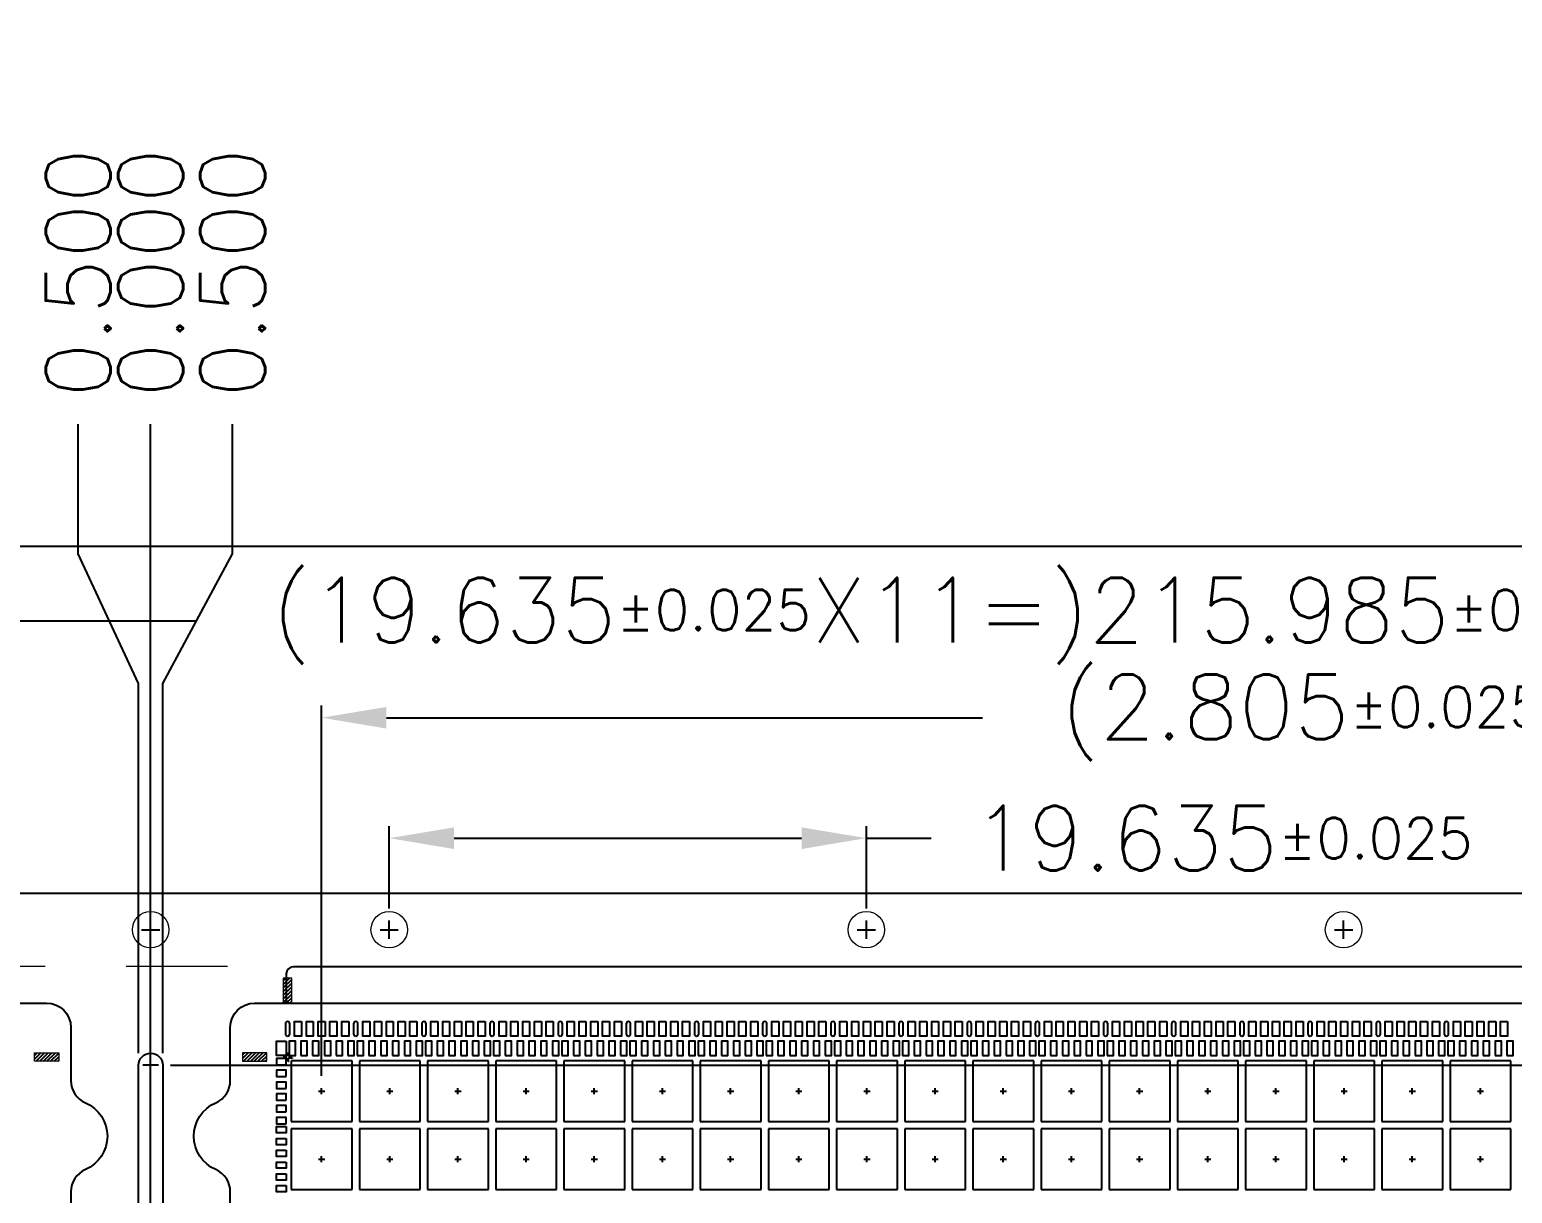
# Model space of a CAD drawing. Header units: millimetres. Extents: x 391.1 to 402, y 88.4 to 94.9.
# Drawn here: x 396.213 to 398.043, y 93.469 to 94.906 of the extents above; entities that cross this region are included whole.
import ezdxf

# ---------------------------------------------------------------- set-up
doc = ezdxf.new("R2010")
doc.units = ezdxf.units.MM
doc.header["$LTSCALE"] = 0.5
doc.header["$PDMODE"] = 98
for name, pattern in [('CENTER', [50.8, 31.75, -6.35, 6.35, -6.35]), ('HIDDEN', [0.375, 0.25, -0.125]), ('PHANTOM2', [31.75, 15.875, -3.175, 3.175, -3.175, 3.175, -3.175])]:
    doc.linetypes.add(name, pattern=pattern)
for name, color, linetype in [('BTM', 7, 'HIDDEN'), ('CEN', 2, 'CENTER'), ('DIM', 3, 'Continuous'), ('MOLD', 6, 'Continuous'), ('PKG', 1, 'PHANTOM2')]:
    doc.layers.add(name, color=color, linetype=linetype)
doc.styles.add('SIMPLEX', font='simplex.shx', dxfattribs={"bigfont": 'AllInOneBig.shx'})
doc.dimstyles.new('SHEET1', dxfattribs={"dimtxt": 0.08, "dimasz": 0.08, "dimexe": 0.015, "dimexo": 0.015, "dimgap": 0.027, "dimtad": 1, "dimdec": 3, "dimlfac": 33.333333, "dimrnd": 0.0005, "dimzin": 1, "dimtxsty": 'SIMPLEX', "dimcen": 0.1905, "dimclrd": 256, "dimclre": 256, "dimclrt": 256, "dimazin": 3, "dimtp": 0.03, "dimtm": 0.05, "dimtfac": 0.8, "dimtdec": 3, "dimtmove": 0, "dimatfit": 3, "dimfxl": 0.05, "dimtzin": 4, "dimlwd": -1, "dimlwe": -1})
pattern_1 = [(45, (396.3712518, 92.6687154), (-0.002245064, 0.002245064), [])]

# ---------------------------------------------------------------- blocks, each defined once
blk = doc.blocks.new('*D106')
at = {"layer": 'Defpoints', "color": 0, "ltscale": 0.1, "transparency": 16777216}
for p in [(396.3719, 93.6269), (400.5871, 93.5063), (396.3623, 92.6694)]:
    blk.add_point(p, dxfattribs=at)
at = {"layer": 'DIM', "ltscale": 0.1, "transparency": 16777216}
for p, q in [((396.3869, 93.6269), (400.2671, 93.6269)), ((400.2671, 93.6269), (400.4271, 93.5063)), ((400.4271, 93.5063), (400.5871, 93.5063))]:
    blk.add_line(p, q, dxfattribs=at)
at = {"layer": 'DIM', "ltscale": 0.1, "transparency": 16777216, "insert": (400.7969, 93.5063), "char_height": 0.08, "attachment_point": 5, "style": 'SIMPLEX'}
blk.add_mtext('\\A1;31.918', dxfattribs=at)
blk = doc.blocks.new('*D110')
at = {"layer": 'Defpoints', "color": 0, "ltscale": 0.1, "transparency": 16777216}
for p in [(400.1213, 93.6371), (400.5871, 93.6071), (396.3623, 92.6694)]:
    blk.add_point(p, dxfattribs=at)
at = {"layer": 'DIM', "ltscale": 0.1, "transparency": 16777216}
for p, q in [((400.1363, 93.6371), (400.2813, 93.6371)), ((400.2813, 93.6371), (400.4271, 93.6071)), ((400.4271, 93.6071), (400.5871, 93.6071))]:
    blk.add_line(p, q, dxfattribs=at)
at = {"layer": 'DIM', "ltscale": 0.1, "transparency": 16777216, "insert": (400.8122, 93.6071), "char_height": 0.08, "attachment_point": 5, "style": 'SIMPLEX'}
blk.add_mtext('\\A1;32.258', dxfattribs=at)
blk = doc.blocks.new('*D116')
at = {"layer": 'Defpoints', "color": 0, "ltscale": 0.1, "transparency": 16777216}
for p in [(398.2985, 94.4184), (396.3623, 92.6694), (398.2985, 92.6789)]:
    blk.add_point(p, dxfattribs=at)
at = {"layer": 'DIM', "ltscale": 0.1, "transparency": 16777216}
blk.add_line((398.2985, 92.6939), (398.2985, 94.4184), dxfattribs=at)
at = {"layer": 'DIM', "ltscale": 0.1, "transparency": 16777216, "insert": (398.2985, 94.6435), "char_height": 0.08, "attachment_point": 5, "rotation": 90, "style": 'SIMPLEX'}
blk.add_mtext('\\A1;64.540', dxfattribs=at)
blk = doc.blocks.new('*D117')
at = {"layer": 'Defpoints', "color": 0, "ltscale": 0.1, "transparency": 16777216}
for p in [(396.4635, 94.4184), (396.3773, 93.6269), (396.3623, 92.6694)]:
    blk.add_point(p, dxfattribs=at)
at = {"layer": 'DIM', "ltscale": 0.1, "transparency": 16777216}
for p, q in [((396.4635, 94.2584), (396.4635, 94.4184)), ((396.3773, 94.0984), (396.4635, 94.2584)), ((396.3773, 93.6419), (396.3773, 94.0984))]:
    blk.add_line(p, q, dxfattribs=at)
at = {"layer": 'DIM', "ltscale": 0.1, "transparency": 16777216, "insert": (396.4635, 94.6054), "char_height": 0.08, "attachment_point": 5, "rotation": 90, "style": 'SIMPLEX'}
blk.add_mtext('\\A1;0.500', dxfattribs=at)
blk = doc.blocks.new('*D118')
at = {"layer": 'Defpoints', "color": 0, "ltscale": 0.1, "transparency": 16777216}
for p in [(396.2728, 94.4184), (396.3473, 93.6269), (396.3623, 92.6694)]:
    blk.add_point(p, dxfattribs=at)
at = {"layer": 'DIM', "ltscale": 0.1, "transparency": 16777216}
for p, q in [((396.2728, 94.2584), (396.2728, 94.4184)), ((396.3473, 94.0984), (396.2728, 94.2584)), ((396.3473, 93.6419), (396.3473, 94.0984))]:
    blk.add_line(p, q, dxfattribs=at)
at = {"layer": 'DIM', "ltscale": 0.1, "transparency": 16777216, "insert": (396.2728, 94.6054), "char_height": 0.08, "attachment_point": 5, "rotation": 90, "style": 'SIMPLEX'}
blk.add_mtext('\\A1;0.500', dxfattribs=at)
blk = doc.blocks.new('*D119')
at = {"layer": 'Defpoints', "color": 0, "ltscale": 0.1, "transparency": 16777216}
for p in [(396.3623, 94.4184), (396.3623, 92.6694), (396.3623, 92.6694)]:
    blk.add_point(p, dxfattribs=at)
at = {"layer": 'DIM', "ltscale": 0.1, "transparency": 16777216}
blk.add_line((396.3623, 92.6844), (396.3623, 94.4184), dxfattribs=at)
at = {"layer": 'DIM', "ltscale": 0.1, "transparency": 16777216, "insert": (396.3623, 94.6054), "char_height": 0.08, "attachment_point": 5, "rotation": 90, "style": 'SIMPLEX'}
blk.add_mtext('\\A1;0.000', dxfattribs=at)
blk = doc.blocks.new('*D120')
at = {"layer": 'Defpoints', "color": 0, "ltscale": 0.1, "transparency": 16777216}
for p in [(395.9015, 94.2567), (396.0677, 93.8056), (396.3623, 92.6694)]:
    blk.add_point(p, dxfattribs=at)
at = {"layer": 'DIM', "ltscale": 0.1, "transparency": 16777216}
for p, q in [((395.9015, 94.0967), (395.9015, 94.2567)), ((396.0677, 93.9656), (395.9015, 94.0967)), ((396.0677, 93.8206), (396.0677, 93.9656))]:
    blk.add_line(p, q, dxfattribs=at)
at = {"layer": 'DIM', "ltscale": 0.1, "transparency": 16777216, "insert": (395.9015, 94.5785), "char_height": 0.08, "attachment_point": 5, "rotation": 90, "style": 'SIMPLEX'}
blk.add_mtext('\\A1;9.818\\H0.05;%%P0.025', dxfattribs=at)
blk = doc.blocks.new('*D122')
at = {"layer": 'Defpoints', "color": 0, "ltscale": 0.1, "transparency": 16777216}
for p in [(394.4261, 94.4184), (394.4261, 92.6789), (396.3623, 92.6694)]:
    blk.add_point(p, dxfattribs=at)
at = {"layer": 'DIM', "ltscale": 0.1, "transparency": 16777216}
blk.add_line((394.4261, 92.6939), (394.4261, 94.4184), dxfattribs=at)
at = {"layer": 'DIM', "ltscale": 0.1, "transparency": 16777216, "insert": (394.4261, 94.6435), "char_height": 0.08, "attachment_point": 5, "rotation": 90, "style": 'SIMPLEX'}
blk.add_mtext('\\A1;64.540', dxfattribs=at)
blk = doc.blocks.new('*D141')
at = {"layer": 'Defpoints', "color": 0, "ltscale": 0.1, "transparency": 16777216}
for p in [(397.2458, 93.9074), (396.6568, 93.8056), (397.2458, 93.8056)]:
    blk.add_point(p, dxfattribs=at)
at = {"layer": 'DIM', "ltscale": 0.1, "transparency": 16777216}
for p, q in [((396.6568, 93.8206), (396.6568, 93.9224)), ((397.2458, 93.8206), (397.2458, 93.9224)), ((396.7368, 93.9074), (397.1658, 93.9074)), ((397.2458, 93.9074), (397.3258, 93.9074))]:
    blk.add_line(p, q, dxfattribs=at)
for points in [[(396.7368, 93.9207), (396.7368, 93.894), (396.6568, 93.9074)], [(397.1658, 93.9207), (397.1658, 93.894), (397.2458, 93.9074)]]:
    blk.add_solid(points, dxfattribs=at)
at = {"layer": 'DIM', "ltscale": 0.1, "transparency": 16777216, "insert": (397.6857, 93.9074), "char_height": 0.08, "attachment_point": 5, "style": 'SIMPLEX'}
blk.add_mtext('\\A1;19.635\\H0.05;%%p0.025', dxfattribs=at)
blk = doc.blocks.new('*D142')
at = {"layer": 'Defpoints', "color": 0, "ltscale": 0.1, "transparency": 16777216}
for p in [(400.2323, 94.2676), (392.4923, 93.8094), (400.2323, 93.8094)]:
    blk.add_point(p, dxfattribs=at)
at = {"layer": 'DIM', "ltscale": 0.1, "transparency": 16777216}
for p, q in [((392.4923, 93.8244), (392.4923, 94.2826)), ((400.2323, 93.8244), (400.2323, 94.2826)), ((392.5723, 94.2676), (395.0168, 94.2676)), ((400.1523, 94.2676), (395.8184, 94.2676))]:
    blk.add_line(p, q, dxfattribs=at)
for points in [[(392.5723, 94.2809), (392.5723, 94.2543), (392.4923, 94.2676)], [(400.1523, 94.2809), (400.1523, 94.2543), (400.2323, 94.2676)]]:
    blk.add_solid(points, dxfattribs=at)
at = {"layer": 'DIM', "ltscale": 0.1, "transparency": 16777216, "insert": (395.4176, 94.2676), "char_height": 0.08, "attachment_point": 5, "style": 'SIMPLEX'}
blk.add_mtext('\\A1;258.000\\H0.05;%%p0.100', dxfattribs=at)
blk = doc.blocks.new('*D155')
at = {"layer": 'Defpoints', "color": 0, "ltscale": 0.1, "transparency": 16777216}
for p in [(399.602, 94.1757), (393.1225, 93.8056), (399.602, 93.8056)]:
    blk.add_point(p, dxfattribs=at)
at = {"layer": 'DIM', "ltscale": 0.1, "transparency": 16777216}
for p, q in [((393.1225, 93.8206), (393.1225, 94.1907)), ((399.602, 93.8206), (399.602, 94.1907)), ((393.2025, 94.1757), (396.4193, 94.1757)), ((399.522, 94.1757), (398.2991, 94.1757))]:
    blk.add_line(p, q, dxfattribs=at)
for points in [[(393.2025, 94.189), (393.2025, 94.1624), (393.1225, 94.1757)], [(399.522, 94.189), (399.522, 94.1624), (399.602, 94.1757)]]:
    blk.add_solid(points, dxfattribs=at)
at = {"layer": 'DIM', "ltscale": 0.1, "transparency": 16777216, "insert": (397.3592, 94.1757), "char_height": 0.08, "attachment_point": 5, "style": 'SIMPLEX'}
blk.add_mtext('\\A1;(19.635{\\H0.05;%%P0.025}X11=)215.985{\\H0.05;%%P0.050}', dxfattribs=at)
blk = doc.blocks.new('*D156')
at = {"layer": 'Defpoints', "color": 0, "ltscale": 0.1, "transparency": 16777216}
for p in [(400.0235, 94.0561), (396.5734, 93.5988), (400.0235, 93.5988)]:
    blk.add_point(p, dxfattribs=at)
at = {"layer": 'DIM', "ltscale": 0.1, "transparency": 16777216}
for p, q in [((396.5734, 93.6138), (396.5734, 94.0711)), ((400.0235, 93.6138), (400.0235, 94.0711)), ((396.6534, 94.0561), (397.3891, 94.0561)), ((399.9435, 94.0561), (399.2078, 94.0561))]:
    blk.add_line(p, q, dxfattribs=at)
for points in [[(396.6534, 94.0694), (396.6534, 94.0428), (396.5734, 94.0561)], [(399.9435, 94.0694), (399.9435, 94.0428), (400.0235, 94.0561)]]:
    blk.add_solid(points, dxfattribs=at)
at = {"layer": 'DIM', "ltscale": 0.1, "transparency": 16777216, "insert": (398.2985, 94.0561), "char_height": 0.08, "attachment_point": 5, "style": 'SIMPLEX'}
blk.add_mtext('\\A1;(2.805{\\H0.05;%%P0.025}X41=)115.005{\\H0.05;%%P0.050}', dxfattribs=at)
blk = doc.blocks.new('*U103')
at = {"layer": 'CEN', "ltscale": 0.005}
for p, q in [((-0.00375, 0), (0.00375, 0)), ((0, -0.00375), (0, 0.00375))]:
    blk.add_line(p, q, dxfattribs=at)
at = {"layer": 'PKG', "ltscale": 0.05}
blk.add_lwpolyline([(-0.0375, -0.0375), (0.0375, -0.0375), (0.0375, 0.0375), (-0.0375, 0.0375)], close=True, dxfattribs=at)
blk = doc.blocks.new('*U104')
at = {"color": 0, "linetype": 'ByBlock', "lineweight": -2, "transparency": 16777216}
for p in [(0, 1.8513), (0.08415, 1.8513), (0.1683, 1.8513), (0.25245, 1.8513), (0.3366, 1.8513), (0.42075, 1.8513), (0.5049, 1.8513), (0.58905, 1.8513), (0.6732, 1.8513), (0.75735, 1.8513), (0.8415, 1.8513), (0.92565, 1.8513), (1.0098, 1.8513), (1.09395, 1.8513), (1.1781, 1.8513), (1.26225, 1.8513), (1.3464, 1.8513), (1.43055, 1.8513), (0, 1.76715), (0.08415, 1.76715), (0.1683, 1.76715), (0.25245, 1.76715), (0.3366, 1.76715), (0.42075, 1.76715), (0.5049, 1.76715), (0.58905, 1.76715), (0.6732, 1.76715), (0.75735, 1.76715), (0.8415, 1.76715), (0.92565, 1.76715), (1.0098, 1.76715), (1.09395, 1.76715), (1.1781, 1.76715), (1.26225, 1.76715), (1.3464, 1.76715), (1.43055, 1.76715)]:
    blk.add_blockref('*U103', p, dxfattribs=at)

msp = doc.modelspace()

# ---------------------------------------------------------------- hatches: boundary and pattern name
at = {"ltscale": 0.1}
h = msp.add_hatch(dxfattribs=at)
h.set_pattern_fill('ANSI31', color=256, scale=0.001, style=0)
h.set_pattern_definition([(45, (394.723201, 92.6693945), (-0.002245064, 0.002245064), [])])
h.paths.add_polyline_path([(396.536551, 93.734394), (396.526051, 93.734394), (396.526051, 93.718645), (396.536551, 93.718645)])
h.paths.add_polyline_path([(396.536551, 93.718645), (396.526051, 93.718645), (396.526051, 93.711412), (396.536551, 93.711412)])
h.paths.add_polyline_path([(396.536551, 93.711412), (396.526051, 93.711412), (396.526051, 93.704394), (396.536551, 93.704394)])
h = msp.add_hatch(dxfattribs=at)
h.set_pattern_fill('ANSI31', color=256, scale=0.001, style=0)
h.set_pattern_definition(pattern_1)
h.paths.add_polyline_path([(396.218851, 93.63187), (396.248851, 93.63187), (396.248851, 93.64237), (396.218851, 93.64237)])
h = msp.add_hatch(dxfattribs=at)
h.set_pattern_fill('ANSI31', color=256, scale=0.001, style=0)
h.set_pattern_definition(pattern_1)
h.paths.add_polyline_path([(396.505651, 93.63187), (396.475651, 93.63187), (396.475651, 93.64237), (396.505651, 93.64237)])

# ---------------------------------------------------------------- linework, layer by layer
at = {"ltscale": 0.3}
msp.add_line((392.525251, 93.839395), (400.199251, 93.839395), dxfattribs=at)
at = {"color": 1, "ltscale": 0.1}
for p, q in [((396.362251, 93.783145), (396.362251, 93.805645)), ((396.656776, 93.783145), (396.656776, 93.805645)), ((397.245826, 93.783145), (397.245826, 93.805645)), ((397.834876, 93.783145), (397.834876, 93.805645)), ((396.351001, 93.794395), (396.373501, 93.794395)), ((396.645526, 93.794395), (396.668026, 93.794395)), ((397.234576, 93.794395), (397.257076, 93.794395)), ((397.823626, 93.794395), (397.846126, 93.794395))]:
    msp.add_line(p, q, dxfattribs=at)
at = {"color": 2, "linetype": 'HIDDEN', "lineweight": 0}
msp.add_lwpolyline([(392.507251, 93.749395), (400.217251, 93.749395), (400.217251, 91.589395), (392.507251, 91.589395)], close=True, dxfattribs=at)
at = {"color": 6, "linetype": 'Continuous', "lineweight": 25}
msp.add_lwpolyline([(400.067252, 93.703645), (400.067252, 93.739645, 0.41421356), (400.058252, 93.748645), (396.538651, 93.748645, 0.41421356), (396.529651, 93.739645), (396.529651, 93.703645)], format="xyb", dxfattribs=at)
at = {"linetype": 'HIDDEN', "lineweight": 0}
for points in [[(396.526051, 93.704394), (396.536551, 93.704394), (396.536551, 93.734394), (396.526051, 93.734394)], [(396.248851, 93.64237), (396.248851, 93.63187), (396.218851, 93.63187), (396.218851, 93.64237)], [(396.475651, 93.64237), (396.475651, 93.63187), (396.505651, 93.63187), (396.505651, 93.64237)]]:
    msp.add_lwpolyline(points, close=True, dxfattribs=at)
at = {"ltscale": 0.1}
for points in [[(396.531301, 93.66292), (396.531301, 93.66292, 0.41421356), (396.534001, 93.66562), (396.534001, 93.67822, 0.41421356), (396.531301, 93.68092), (396.531301, 93.68092, 0.41421356), (396.528601, 93.67822), (396.528601, 93.66562, 0.41421356)], [(396.615451, 93.66292), (396.615451, 93.66292, 0.41421356), (396.618151, 93.66562), (396.618151, 93.67822, 0.41421356), (396.615451, 93.68092), (396.615451, 93.68092, 0.41421356), (396.612751, 93.67822), (396.612751, 93.66562, 0.41421356)], [(396.699601, 93.66292), (396.699601, 93.66292, 0.41421356), (396.702301, 93.66562), (396.702301, 93.67822, 0.41421356), (396.699601, 93.68092), (396.699601, 93.68092, 0.41421356), (396.696901, 93.67822), (396.696901, 93.66562, 0.41421356)], [(396.783751, 93.66292), (396.783751, 93.66292, 0.41421356), (396.786451, 93.66562), (396.786451, 93.67822, 0.41421356), (396.783751, 93.68092), (396.783751, 93.68092, 0.41421356), (396.781051, 93.67822), (396.781051, 93.66562, 0.41421356)], [(396.867901, 93.66292), (396.867901, 93.66292, 0.41421356), (396.870601, 93.66562), (396.870601, 93.67822, 0.41421356), (396.867901, 93.68092), (396.867901, 93.68092, 0.41421356), (396.865201, 93.67822), (396.865201, 93.66562, 0.41421356)], [(396.952051, 93.66292), (396.952051, 93.66292, 0.41421356), (396.954751, 93.66562), (396.954751, 93.67822, 0.41421356), (396.952051, 93.68092), (396.952051, 93.68092, 0.41421356), (396.949351, 93.67822), (396.949351, 93.66562, 0.41421356)], [(397.036201, 93.66292), (397.036201, 93.66292, 0.41421356), (397.038901, 93.66562), (397.038901, 93.67822, 0.41421356), (397.036201, 93.68092), (397.036201, 93.68092, 0.41421356), (397.033501, 93.67822), (397.033501, 93.66562, 0.41421356)], [(397.120351, 93.66292), (397.120351, 93.66292, 0.41421356), (397.123051, 93.66562), (397.123051, 93.67822, 0.41421356), (397.120351, 93.68092), (397.120351, 93.68092, 0.41421356), (397.117651, 93.67822), (397.117651, 93.66562, 0.41421356)], [(397.204501, 93.66292), (397.204501, 93.66292, 0.41421356), (397.207201, 93.66562), (397.207201, 93.67822, 0.41421356), (397.204501, 93.68092), (397.204501, 93.68092, 0.41421356), (397.201801, 93.67822), (397.201801, 93.66562, 0.41421356)], [(397.288651, 93.66292), (397.288651, 93.66292, 0.41421356), (397.291351, 93.66562), (397.291351, 93.67822, 0.41421356), (397.288651, 93.68092), (397.288651, 93.68092, 0.41421356), (397.285951, 93.67822), (397.285951, 93.66562, 0.41421356)], [(397.372801, 93.66292), (397.372801, 93.66292, 0.41421356), (397.375501, 93.66562), (397.375501, 93.67822, 0.41421356), (397.372801, 93.68092), (397.372801, 93.68092, 0.41421356), (397.370101, 93.67822), (397.370101, 93.66562, 0.41421356)], [(397.456951, 93.66292), (397.456951, 93.66292, 0.41421356), (397.459651, 93.66562), (397.459651, 93.67822, 0.41421356), (397.456951, 93.68092), (397.456951, 93.68092, 0.41421356), (397.454251, 93.67822), (397.454251, 93.66562, 0.41421356)], [(397.541101, 93.66292), (397.541101, 93.66292, 0.41421356), (397.543801, 93.66562), (397.543801, 93.67822, 0.41421356), (397.541101, 93.68092), (397.541101, 93.68092, 0.41421356), (397.538401, 93.67822), (397.538401, 93.66562, 0.41421356)], [(397.625251, 93.66292), (397.625251, 93.66292, 0.41421356), (397.627951, 93.66562), (397.627951, 93.67822, 0.41421356), (397.625251, 93.68092), (397.625251, 93.68092, 0.41421356), (397.622551, 93.67822), (397.622551, 93.66562, 0.41421356)], [(397.709401, 93.66292), (397.709401, 93.66292, 0.41421356), (397.712101, 93.66562), (397.712101, 93.67822, 0.41421356), (397.709401, 93.68092), (397.709401, 93.68092, 0.41421356), (397.706701, 93.67822), (397.706701, 93.66562, 0.41421356)], [(397.793551, 93.66292), (397.793551, 93.66292, 0.41421356), (397.796251, 93.66562), (397.796251, 93.67822, 0.41421356), (397.793551, 93.68092), (397.793551, 93.68092, 0.41421356), (397.790851, 93.67822), (397.790851, 93.66562, 0.41421356)], [(397.877701, 93.66292), (397.877701, 93.66292, 0.41421356), (397.880401, 93.66562), (397.880401, 93.67822, 0.41421356), (397.877701, 93.68092), (397.877701, 93.68092, 0.41421356), (397.875001, 93.67822), (397.875001, 93.66562, 0.41421356)], [(397.961851, 93.66292), (397.961851, 93.66292, 0.41421356), (397.964551, 93.66562), (397.964551, 93.67822, 0.41421356), (397.961851, 93.68092), (397.961851, 93.68092, 0.41421356), (397.959151, 93.67822), (397.959151, 93.66562, 0.41421356)]]:
    msp.add_lwpolyline(points, format="xyb", close=True, dxfattribs=at)
for points in [[(396.548551, 93.68092), (396.548551, 93.66292), (396.540001, 93.66292), (396.540001, 93.68092)], [(396.563101, 93.68092), (396.563101, 93.66292), (396.554551, 93.66292), (396.554551, 93.68092)], [(396.577651, 93.68092), (396.577651, 93.66292), (396.569101, 93.66292), (396.569101, 93.68092)], [(396.592201, 93.68092), (396.592201, 93.66292), (396.583651, 93.66292), (396.583651, 93.68092)], [(396.606751, 93.68092), (396.606751, 93.66292), (396.598201, 93.66292), (396.598201, 93.68092)], [(396.632701, 93.68092), (396.632701, 93.66292), (396.624151, 93.66292), (396.624151, 93.68092)], [(396.647251, 93.68092), (396.647251, 93.66292), (396.638701, 93.66292), (396.638701, 93.68092)], [(396.661801, 93.68092), (396.661801, 93.66292), (396.653251, 93.66292), (396.653251, 93.68092)], [(396.676351, 93.68092), (396.676351, 93.66292), (396.667801, 93.66292), (396.667801, 93.68092)], [(396.690901, 93.68092), (396.690901, 93.66292), (396.682351, 93.66292), (396.682351, 93.68092)], [(396.716851, 93.68092), (396.716851, 93.66292), (396.708301, 93.66292), (396.708301, 93.68092)], [(396.731401, 93.68092), (396.731401, 93.66292), (396.722851, 93.66292), (396.722851, 93.68092)], [(396.745951, 93.68092), (396.745951, 93.66292), (396.737401, 93.66292), (396.737401, 93.68092)], [(396.760501, 93.68092), (396.760501, 93.66292), (396.751951, 93.66292), (396.751951, 93.68092)], [(396.775051, 93.68092), (396.775051, 93.66292), (396.766501, 93.66292), (396.766501, 93.68092)], [(396.801001, 93.68092), (396.801001, 93.66292), (396.792451, 93.66292), (396.792451, 93.68092)], [(396.815551, 93.68092), (396.815551, 93.66292), (396.807001, 93.66292), (396.807001, 93.68092)], [(396.830101, 93.68092), (396.830101, 93.66292), (396.821551, 93.66292), (396.821551, 93.68092)], [(396.844651, 93.68092), (396.844651, 93.66292), (396.836101, 93.66292), (396.836101, 93.68092)], [(396.859201, 93.68092), (396.859201, 93.66292), (396.850651, 93.66292), (396.850651, 93.68092)], [(396.885151, 93.68092), (396.885151, 93.66292), (396.876601, 93.66292), (396.876601, 93.68092)], [(396.899701, 93.68092), (396.899701, 93.66292), (396.891151, 93.66292), (396.891151, 93.68092)], [(396.914251, 93.68092), (396.914251, 93.66292), (396.905701, 93.66292), (396.905701, 93.68092)], [(396.928801, 93.68092), (396.928801, 93.66292), (396.920251, 93.66292), (396.920251, 93.68092)], [(396.943351, 93.68092), (396.943351, 93.66292), (396.934801, 93.66292), (396.934801, 93.68092)], [(396.969301, 93.68092), (396.969301, 93.66292), (396.960751, 93.66292), (396.960751, 93.68092)], [(396.983851, 93.68092), (396.983851, 93.66292), (396.975301, 93.66292), (396.975301, 93.68092)], [(396.998401, 93.68092), (396.998401, 93.66292), (396.989851, 93.66292), (396.989851, 93.68092)], [(397.012951, 93.68092), (397.012951, 93.66292), (397.004401, 93.66292), (397.004401, 93.68092)], [(397.027501, 93.68092), (397.027501, 93.66292), (397.018951, 93.66292), (397.018951, 93.68092)], [(397.053451, 93.68092), (397.053451, 93.66292), (397.044901, 93.66292), (397.044901, 93.68092)], [(397.068001, 93.68092), (397.068001, 93.66292), (397.059451, 93.66292), (397.059451, 93.68092)], [(397.082551, 93.68092), (397.082551, 93.66292), (397.074001, 93.66292), (397.074001, 93.68092)], [(397.097101, 93.68092), (397.097101, 93.66292), (397.088551, 93.66292), (397.088551, 93.68092)], [(397.111651, 93.68092), (397.111651, 93.66292), (397.103101, 93.66292), (397.103101, 93.68092)], [(397.137601, 93.68092), (397.137601, 93.66292), (397.129051, 93.66292), (397.129051, 93.68092)], [(397.152151, 93.68092), (397.152151, 93.66292), (397.143601, 93.66292), (397.143601, 93.68092)], [(397.166701, 93.68092), (397.166701, 93.66292), (397.158151, 93.66292), (397.158151, 93.68092)], [(397.181251, 93.68092), (397.181251, 93.66292), (397.172701, 93.66292), (397.172701, 93.68092)], [(397.195801, 93.68092), (397.195801, 93.66292), (397.187251, 93.66292), (397.187251, 93.68092)], [(397.221751, 93.68092), (397.221751, 93.66292), (397.213201, 93.66292), (397.213201, 93.68092)], [(397.236301, 93.68092), (397.236301, 93.66292), (397.227751, 93.66292), (397.227751, 93.68092)], [(397.250851, 93.68092), (397.250851, 93.66292), (397.242301, 93.66292), (397.242301, 93.68092)], [(397.265401, 93.68092), (397.265401, 93.66292), (397.256851, 93.66292), (397.256851, 93.68092)], [(397.279951, 93.68092), (397.279951, 93.66292), (397.271401, 93.66292), (397.271401, 93.68092)], [(397.305901, 93.68092), (397.305901, 93.66292), (397.297351, 93.66292), (397.297351, 93.68092)], [(397.320451, 93.68092), (397.320451, 93.66292), (397.311901, 93.66292), (397.311901, 93.68092)], [(397.335001, 93.68092), (397.335001, 93.66292), (397.326451, 93.66292), (397.326451, 93.68092)], [(397.349551, 93.68092), (397.349551, 93.66292), (397.341001, 93.66292), (397.341001, 93.68092)], [(397.364101, 93.68092), (397.364101, 93.66292), (397.355551, 93.66292), (397.355551, 93.68092)], [(397.390051, 93.68092), (397.390051, 93.66292), (397.381501, 93.66292), (397.381501, 93.68092)], [(397.404601, 93.68092), (397.404601, 93.66292), (397.396051, 93.66292), (397.396051, 93.68092)], [(397.419151, 93.68092), (397.419151, 93.66292), (397.410601, 93.66292), (397.410601, 93.68092)], [(397.433701, 93.68092), (397.433701, 93.66292), (397.425151, 93.66292), (397.425151, 93.68092)], [(397.448251, 93.68092), (397.448251, 93.66292), (397.439701, 93.66292), (397.439701, 93.68092)], [(397.474201, 93.68092), (397.474201, 93.66292), (397.465651, 93.66292), (397.465651, 93.68092)], [(397.488751, 93.68092), (397.488751, 93.66292), (397.480201, 93.66292), (397.480201, 93.68092)], [(397.503301, 93.68092), (397.503301, 93.66292), (397.494751, 93.66292), (397.494751, 93.68092)], [(397.517851, 93.68092), (397.517851, 93.66292), (397.509301, 93.66292), (397.509301, 93.68092)], [(397.532401, 93.68092), (397.532401, 93.66292), (397.523851, 93.66292), (397.523851, 93.68092)], [(397.558351, 93.68092), (397.558351, 93.66292), (397.549801, 93.66292), (397.549801, 93.68092)], [(397.572901, 93.68092), (397.572901, 93.66292), (397.564351, 93.66292), (397.564351, 93.68092)], [(397.587451, 93.68092), (397.587451, 93.66292), (397.578901, 93.66292), (397.578901, 93.68092)], [(397.602001, 93.68092), (397.602001, 93.66292), (397.593451, 93.66292), (397.593451, 93.68092)], [(397.616551, 93.68092), (397.616551, 93.66292), (397.608001, 93.66292), (397.608001, 93.68092)], [(397.642501, 93.68092), (397.642501, 93.66292), (397.633951, 93.66292), (397.633951, 93.68092)], [(397.657051, 93.68092), (397.657051, 93.66292), (397.648501, 93.66292), (397.648501, 93.68092)], [(397.671601, 93.68092), (397.671601, 93.66292), (397.663051, 93.66292), (397.663051, 93.68092)], [(397.686151, 93.68092), (397.686151, 93.66292), (397.677601, 93.66292), (397.677601, 93.68092)], [(397.700701, 93.68092), (397.700701, 93.66292), (397.692151, 93.66292), (397.692151, 93.68092)], [(397.726651, 93.68092), (397.726651, 93.66292), (397.718101, 93.66292), (397.718101, 93.68092)], [(397.741201, 93.68092), (397.741201, 93.66292), (397.732651, 93.66292), (397.732651, 93.68092)], [(397.755751, 93.68092), (397.755751, 93.66292), (397.747201, 93.66292), (397.747201, 93.68092)], [(397.770301, 93.68092), (397.770301, 93.66292), (397.761751, 93.66292), (397.761751, 93.68092)], [(397.784851, 93.68092), (397.784851, 93.66292), (397.776301, 93.66292), (397.776301, 93.68092)], [(397.810801, 93.68092), (397.810801, 93.66292), (397.802251, 93.66292), (397.802251, 93.68092)], [(397.825351, 93.68092), (397.825351, 93.66292), (397.816801, 93.66292), (397.816801, 93.68092)], [(397.839901, 93.68092), (397.839901, 93.66292), (397.831351, 93.66292), (397.831351, 93.68092)], [(397.854451, 93.68092), (397.854451, 93.66292), (397.845901, 93.66292), (397.845901, 93.68092)], [(397.869001, 93.68092), (397.869001, 93.66292), (397.860451, 93.66292), (397.860451, 93.68092)], [(397.894951, 93.68092), (397.894951, 93.66292), (397.886401, 93.66292), (397.886401, 93.68092)], [(397.909501, 93.68092), (397.909501, 93.66292), (397.900951, 93.66292), (397.900951, 93.68092)], [(397.924051, 93.68092), (397.924051, 93.66292), (397.915501, 93.66292), (397.915501, 93.68092)], [(397.938601, 93.68092), (397.938601, 93.66292), (397.930051, 93.66292), (397.930051, 93.68092)], [(397.953151, 93.68092), (397.953151, 93.66292), (397.944601, 93.66292), (397.944601, 93.68092)], [(397.979101, 93.68092), (397.979101, 93.66292), (397.970551, 93.66292), (397.970551, 93.68092)], [(397.993651, 93.68092), (397.993651, 93.66292), (397.985101, 93.66292), (397.985101, 93.68092)], [(398.008201, 93.68092), (398.008201, 93.66292), (397.999651, 93.66292), (397.999651, 93.68092)], [(398.022751, 93.68092), (398.022751, 93.66292), (398.014201, 93.66292), (398.014201, 93.68092)], [(398.037301, 93.68092), (398.037301, 93.66292), (398.028751, 93.66292), (398.028751, 93.68092)], [(396.529501, 93.65692), (396.529501, 93.63892), (396.517501, 93.63892), (396.517501, 93.65692)], [(396.533101, 93.63892), (396.540901, 93.63892), (396.540901, 93.65692), (396.533101, 93.65692)], [(396.547651, 93.63892), (396.555451, 93.63892), (396.555451, 93.65692), (396.547651, 93.65692)], [(396.562201, 93.63892), (396.570001, 93.63892), (396.570001, 93.65692), (396.562201, 93.65692)], [(396.576751, 93.63892), (396.584551, 93.63892), (396.584551, 93.65692), (396.576751, 93.65692)], [(396.591301, 93.63892), (396.599101, 93.63892), (396.599101, 93.65692), (396.591301, 93.65692)], [(396.605851, 93.63892), (396.613651, 93.63892), (396.613651, 93.65692), (396.605851, 93.65692)], [(396.617251, 93.63892), (396.625051, 93.63892), (396.625051, 93.65692), (396.617251, 93.65692)], [(396.631801, 93.63892), (396.639601, 93.63892), (396.639601, 93.65692), (396.631801, 93.65692)], [(396.646351, 93.63892), (396.654151, 93.63892), (396.654151, 93.65692), (396.646351, 93.65692)], [(396.660901, 93.63892), (396.668701, 93.63892), (396.668701, 93.65692), (396.660901, 93.65692)], [(396.675451, 93.63892), (396.683251, 93.63892), (396.683251, 93.65692), (396.675451, 93.65692)], [(396.690001, 93.63892), (396.697801, 93.63892), (396.697801, 93.65692), (396.690001, 93.65692)], [(396.701401, 93.63892), (396.709201, 93.63892), (396.709201, 93.65692), (396.701401, 93.65692)], [(396.715951, 93.63892), (396.723751, 93.63892), (396.723751, 93.65692), (396.715951, 93.65692)], [(396.730501, 93.63892), (396.738301, 93.63892), (396.738301, 93.65692), (396.730501, 93.65692)], [(396.745051, 93.63892), (396.752851, 93.63892), (396.752851, 93.65692), (396.745051, 93.65692)], [(396.759601, 93.63892), (396.767401, 93.63892), (396.767401, 93.65692), (396.759601, 93.65692)], [(396.774151, 93.63892), (396.781951, 93.63892), (396.781951, 93.65692), (396.774151, 93.65692)], [(396.785551, 93.63892), (396.793351, 93.63892), (396.793351, 93.65692), (396.785551, 93.65692)], [(396.800101, 93.63892), (396.807901, 93.63892), (396.807901, 93.65692), (396.800101, 93.65692)], [(396.814651, 93.63892), (396.822451, 93.63892), (396.822451, 93.65692), (396.814651, 93.65692)], [(396.829201, 93.63892), (396.837001, 93.63892), (396.837001, 93.65692), (396.829201, 93.65692)], [(396.843751, 93.63892), (396.851551, 93.63892), (396.851551, 93.65692), (396.843751, 93.65692)], [(396.858301, 93.63892), (396.866101, 93.63892), (396.866101, 93.65692), (396.858301, 93.65692)], [(396.869701, 93.63892), (396.877501, 93.63892), (396.877501, 93.65692), (396.869701, 93.65692)], [(396.884251, 93.63892), (396.892051, 93.63892), (396.892051, 93.65692), (396.884251, 93.65692)], [(396.898801, 93.63892), (396.906601, 93.63892), (396.906601, 93.65692), (396.898801, 93.65692)], [(396.913351, 93.63892), (396.921151, 93.63892), (396.921151, 93.65692), (396.913351, 93.65692)], [(396.927901, 93.63892), (396.935701, 93.63892), (396.935701, 93.65692), (396.927901, 93.65692)], [(396.942451, 93.63892), (396.950251, 93.63892), (396.950251, 93.65692), (396.942451, 93.65692)], [(396.953851, 93.63892), (396.961651, 93.63892), (396.961651, 93.65692), (396.953851, 93.65692)], [(396.968401, 93.63892), (396.976201, 93.63892), (396.976201, 93.65692), (396.968401, 93.65692)], [(396.982951, 93.63892), (396.990751, 93.63892), (396.990751, 93.65692), (396.982951, 93.65692)], [(396.997501, 93.63892), (397.005301, 93.63892), (397.005301, 93.65692), (396.997501, 93.65692)], [(397.012051, 93.63892), (397.019851, 93.63892), (397.019851, 93.65692), (397.012051, 93.65692)], [(397.026601, 93.63892), (397.034401, 93.63892), (397.034401, 93.65692), (397.026601, 93.65692)], [(397.038001, 93.63892), (397.045801, 93.63892), (397.045801, 93.65692), (397.038001, 93.65692)], [(397.052551, 93.63892), (397.060351, 93.63892), (397.060351, 93.65692), (397.052551, 93.65692)], [(397.067101, 93.63892), (397.074901, 93.63892), (397.074901, 93.65692), (397.067101, 93.65692)], [(397.081651, 93.63892), (397.089451, 93.63892), (397.089451, 93.65692), (397.081651, 93.65692)], [(397.096201, 93.63892), (397.104001, 93.63892), (397.104001, 93.65692), (397.096201, 93.65692)], [(397.110751, 93.63892), (397.118551, 93.63892), (397.118551, 93.65692), (397.110751, 93.65692)], [(397.122151, 93.63892), (397.129951, 93.63892), (397.129951, 93.65692), (397.122151, 93.65692)], [(397.136701, 93.63892), (397.144501, 93.63892), (397.144501, 93.65692), (397.136701, 93.65692)], [(397.151251, 93.63892), (397.159051, 93.63892), (397.159051, 93.65692), (397.151251, 93.65692)], [(397.165801, 93.63892), (397.173601, 93.63892), (397.173601, 93.65692), (397.165801, 93.65692)], [(397.180351, 93.63892), (397.188151, 93.63892), (397.188151, 93.65692), (397.180351, 93.65692)], [(397.194901, 93.63892), (397.202701, 93.63892), (397.202701, 93.65692), (397.194901, 93.65692)], [(397.206301, 93.63892), (397.214101, 93.63892), (397.214101, 93.65692), (397.206301, 93.65692)], [(397.220851, 93.63892), (397.228651, 93.63892), (397.228651, 93.65692), (397.220851, 93.65692)], [(397.235401, 93.63892), (397.243201, 93.63892), (397.243201, 93.65692), (397.235401, 93.65692)], [(397.249951, 93.63892), (397.257751, 93.63892), (397.257751, 93.65692), (397.249951, 93.65692)], [(397.264501, 93.63892), (397.272301, 93.63892), (397.272301, 93.65692), (397.264501, 93.65692)], [(397.279051, 93.63892), (397.286851, 93.63892), (397.286851, 93.65692), (397.279051, 93.65692)], [(397.290451, 93.63892), (397.298251, 93.63892), (397.298251, 93.65692), (397.290451, 93.65692)], [(397.305001, 93.63892), (397.312801, 93.63892), (397.312801, 93.65692), (397.305001, 93.65692)], [(397.319551, 93.63892), (397.327351, 93.63892), (397.327351, 93.65692), (397.319551, 93.65692)], [(397.334101, 93.63892), (397.341901, 93.63892), (397.341901, 93.65692), (397.334101, 93.65692)], [(397.348651, 93.63892), (397.356451, 93.63892), (397.356451, 93.65692), (397.348651, 93.65692)], [(397.363201, 93.63892), (397.371001, 93.63892), (397.371001, 93.65692), (397.363201, 93.65692)], [(397.374601, 93.63892), (397.382401, 93.63892), (397.382401, 93.65692), (397.374601, 93.65692)], [(397.389151, 93.63892), (397.396951, 93.63892), (397.396951, 93.65692), (397.389151, 93.65692)], [(397.403701, 93.63892), (397.411501, 93.63892), (397.411501, 93.65692), (397.403701, 93.65692)], [(397.418251, 93.63892), (397.426051, 93.63892), (397.426051, 93.65692), (397.418251, 93.65692)], [(397.432801, 93.63892), (397.440601, 93.63892), (397.440601, 93.65692), (397.432801, 93.65692)], [(397.447351, 93.63892), (397.455151, 93.63892), (397.455151, 93.65692), (397.447351, 93.65692)], [(397.458751, 93.63892), (397.466551, 93.63892), (397.466551, 93.65692), (397.458751, 93.65692)], [(397.473301, 93.63892), (397.481101, 93.63892), (397.481101, 93.65692), (397.473301, 93.65692)], [(397.487851, 93.63892), (397.495651, 93.63892), (397.495651, 93.65692), (397.487851, 93.65692)], [(397.502401, 93.63892), (397.510201, 93.63892), (397.510201, 93.65692), (397.502401, 93.65692)], [(397.516951, 93.63892), (397.524751, 93.63892), (397.524751, 93.65692), (397.516951, 93.65692)], [(397.531501, 93.63892), (397.539301, 93.63892), (397.539301, 93.65692), (397.531501, 93.65692)], [(397.542901, 93.63892), (397.550701, 93.63892), (397.550701, 93.65692), (397.542901, 93.65692)], [(397.557451, 93.63892), (397.565251, 93.63892), (397.565251, 93.65692), (397.557451, 93.65692)], [(397.572001, 93.63892), (397.579801, 93.63892), (397.579801, 93.65692), (397.572001, 93.65692)], [(397.586551, 93.63892), (397.594351, 93.63892), (397.594351, 93.65692), (397.586551, 93.65692)], [(397.601101, 93.63892), (397.608901, 93.63892), (397.608901, 93.65692), (397.601101, 93.65692)], [(397.615651, 93.63892), (397.623451, 93.63892), (397.623451, 93.65692), (397.615651, 93.65692)], [(397.627051, 93.63892), (397.634851, 93.63892), (397.634851, 93.65692), (397.627051, 93.65692)], [(397.641601, 93.63892), (397.649401, 93.63892), (397.649401, 93.65692), (397.641601, 93.65692)], [(397.656151, 93.63892), (397.663951, 93.63892), (397.663951, 93.65692), (397.656151, 93.65692)], [(397.670701, 93.63892), (397.678501, 93.63892), (397.678501, 93.65692), (397.670701, 93.65692)], [(397.685251, 93.63892), (397.693051, 93.63892), (397.693051, 93.65692), (397.685251, 93.65692)], [(397.699801, 93.63892), (397.707601, 93.63892), (397.707601, 93.65692), (397.699801, 93.65692)], [(397.711201, 93.63892), (397.719001, 93.63892), (397.719001, 93.65692), (397.711201, 93.65692)], [(397.725751, 93.63892), (397.733551, 93.63892), (397.733551, 93.65692), (397.725751, 93.65692)], [(397.740301, 93.63892), (397.748101, 93.63892), (397.748101, 93.65692), (397.740301, 93.65692)], [(397.754851, 93.63892), (397.762651, 93.63892), (397.762651, 93.65692), (397.754851, 93.65692)], [(397.769401, 93.63892), (397.777201, 93.63892), (397.777201, 93.65692), (397.769401, 93.65692)], [(397.783951, 93.63892), (397.791751, 93.63892), (397.791751, 93.65692), (397.783951, 93.65692)], [(397.795351, 93.63892), (397.803151, 93.63892), (397.803151, 93.65692), (397.795351, 93.65692)], [(397.809901, 93.63892), (397.817701, 93.63892), (397.817701, 93.65692), (397.809901, 93.65692)], [(397.824451, 93.63892), (397.832251, 93.63892), (397.832251, 93.65692), (397.824451, 93.65692)], [(397.839001, 93.63892), (397.846801, 93.63892), (397.846801, 93.65692), (397.839001, 93.65692)], [(397.853551, 93.63892), (397.861351, 93.63892), (397.861351, 93.65692), (397.853551, 93.65692)], [(397.868101, 93.63892), (397.875901, 93.63892), (397.875901, 93.65692), (397.868101, 93.65692)], [(397.879501, 93.63892), (397.887301, 93.63892), (397.887301, 93.65692), (397.879501, 93.65692)], [(397.894051, 93.63892), (397.901851, 93.63892), (397.901851, 93.65692), (397.894051, 93.65692)], [(397.908601, 93.63892), (397.916401, 93.63892), (397.916401, 93.65692), (397.908601, 93.65692)], [(397.923151, 93.63892), (397.930951, 93.63892), (397.930951, 93.65692), (397.923151, 93.65692)], [(397.937701, 93.63892), (397.945501, 93.63892), (397.945501, 93.65692), (397.937701, 93.65692)], [(397.952251, 93.63892), (397.960051, 93.63892), (397.960051, 93.65692), (397.952251, 93.65692)], [(397.963651, 93.63892), (397.971451, 93.63892), (397.971451, 93.65692), (397.963651, 93.65692)], [(397.978201, 93.63892), (397.986001, 93.63892), (397.986001, 93.65692), (397.978201, 93.65692)], [(397.992751, 93.63892), (398.000551, 93.63892), (398.000551, 93.65692), (397.992751, 93.65692)], [(398.007301, 93.63892), (398.015101, 93.63892), (398.015101, 93.65692), (398.007301, 93.65692)], [(398.021851, 93.63892), (398.029651, 93.63892), (398.029651, 93.65692), (398.021851, 93.65692)], [(398.036401, 93.63892), (398.044201, 93.63892), (398.044201, 93.65692), (398.036401, 93.65692)]]:
    msp.add_lwpolyline(points, close=True, dxfattribs=at)
msp.add_lwpolyline([(396.347251, 93.402929), (396.347251, 93.626916, -1), (396.377251, 93.626916), (396.377251, 93.402929, -1)], format="xyb", close=True)
at = {"ltscale": 0.015}
for points in [[(396.529501, 93.62752), (396.529501, 93.63532), (396.517501, 93.63532), (396.517501, 93.62752)], [(396.529501, 93.61297), (396.529501, 93.62077), (396.517501, 93.62077), (396.517501, 93.61297)], [(396.529501, 93.59842), (396.529501, 93.60622), (396.517501, 93.60622), (396.517501, 93.59842)], [(396.529501, 93.58387), (396.529501, 93.59167), (396.517501, 93.59167), (396.517501, 93.58387)], [(396.529501, 93.56932), (396.529501, 93.57712), (396.517501, 93.57712), (396.517501, 93.56932)], [(396.529501, 93.55477), (396.529501, 93.56257), (396.517501, 93.56257), (396.517501, 93.55477)], [(396.529501, 93.55117), (396.529501, 93.54337), (396.517501, 93.54337), (396.517501, 93.55117)], [(396.529501, 93.53662), (396.529501, 93.52882), (396.517501, 93.52882), (396.517501, 93.53662)], [(396.529501, 93.52207), (396.529501, 93.51427), (396.517501, 93.51427), (396.517501, 93.52207)], [(396.529501, 93.50752), (396.529501, 93.49972), (396.517501, 93.49972), (396.517501, 93.50752)], [(396.529501, 93.49297), (396.529501, 93.48517), (396.517501, 93.48517), (396.517501, 93.49297)], [(396.529501, 93.47842), (396.529501, 93.47062), (396.517501, 93.47062), (396.517501, 93.47842)]]:
    msp.add_lwpolyline(points, close=True, dxfattribs=at)
at = {"lineweight": 0, "ltscale": 0.1}
for centre in [(396.362251, 93.794395), (396.656776, 93.794395), (397.245826, 93.794395), (397.834876, 93.794395)]:
    msp.add_circle(centre, 0.0225, dxfattribs=at)
at = {"layer": 'BTM', "ltscale": 0.015}
for points in [[(396.529501, 93.64267), (396.530251, 93.64267), (396.530251, 93.63817), (396.525751, 93.63817), (396.525751, 93.63892)], [(396.533101, 93.64267), (396.532351, 93.64267), (396.532351, 93.63817), (396.536851, 93.63817), (396.536851, 93.63892)], [(396.529501, 93.63157), (396.530251, 93.63157), (396.530251, 93.63607), (396.525751, 93.63607), (396.525751, 93.63532)], [(396.533101, 93.63157), (396.532351, 93.63157), (396.532351, 93.63607), (396.536851, 93.63607), (396.536851, 93.63532)]]:
    msp.add_lwpolyline(points, dxfattribs=at)
at = {"layer": 'MOLD', "color": 6, "linetype": 'Continuous', "lineweight": 25}
for p, q in [((396.362251, 91.594714), (396.362251, 93.753214)), ((396.371851, 93.626916), (396.352651, 93.626916)), ((396.362251, 93.617316), (396.362251, 93.636516))]:
    msp.add_line(p, q, dxfattribs=at)
for points in [[(392.618251, 93.703645), (396.233852, 93.703645, -0.41421356), (396.263852, 93.673645), (396.263852, 93.608133, 0.29821663), (396.281852, 93.580638, -0.65465367), (396.281852, 93.498151, 0.29821663), (396.263852, 93.470656), (396.263852, 92.738133, 0.29821663), (396.281852, 92.710638, -0.65465367), (396.281852, 92.628151, 0.29821663), (396.263852, 92.600656), (396.263852, 91.868133, 0.29821663), (396.281852, 91.840638, -0.65465367), (396.281852, 91.758151, 0.29821663), (396.263852, 91.730656), (396.263852, 91.665145, -0.4144165), (396.233831, 91.635145), (392.618272, 91.635145, -0.4144165)], [(400.106231, 91.635145), (396.490672, 91.635145, -0.4144165), (396.460651, 91.665145), (396.460651, 91.730656, 0.29821663), (396.442651, 91.758151, -0.65465367), (396.442651, 91.840638, 0.29821663), (396.460651, 91.868133), (396.460651, 92.600656, 0.29821663), (396.442651, 92.628151, -0.65465367), (396.442651, 92.710638, 0.29821663), (396.460651, 92.738133), (396.460651, 93.470656, 0.29821663), (396.442651, 93.498151, -0.65465367), (396.442651, 93.580638, 0.29821663), (396.460651, 93.608133), (396.460651, 93.673645, -0.41421356), (396.490651, 93.703645), (400.106252, 93.703645, -0.41421356)]]:
    msp.add_lwpolyline(points, format="xyb", dxfattribs=at)

# ---------------------------------------------------------------- block references
msp.add_blockref('*U104', (396.573376, 91.743745))

# ---------------------------------------------------------------- dimensions: what is measured, and where the dimension line sits
at = {"layer": 'DIM', "ltscale": 0.1}
dim = msp.add_ordinate_dim(feature_location=(396.0677262, 93.8056445), offset=(-0.1662569, 0.4510961), dtype=1, origin=(396.362251, 92.6693945), text='<>\\H0.05;%%P0.025', dimstyle='SHEET1', dxfattribs=at)
dim.commit()
dim.dimension.update_dxf_attribs({"geometry": '*D120', "text_midpoint": (395.9014693, 94.5785025)})
for feature_location, offset, dtype, origin, picture, middle in [((394.426051, 92.678855), (0, 1.739541), 1, (396.362251, 92.669395), '*D122', (394.426051, 94.643492)), ((398.298451, 92.678855), (0, 1.739541), 1, (396.362251, 92.669395), '*D116', (398.298451, 94.643492)), ((396.347251, 93.626916), (-0.074441, 0.791481), 1, (396.362251, 92.669395), '*D118', (396.27281, 94.605397)), ((396.3622509886, 92.6693945037), (0, 1.7490023366), 1, (396.3622509886, 92.6693945037), '*D119', (396.3622509886, 94.6053968403)), ((396.377251, 93.626916), (0.086261, 0.791481), 1, (396.362251, 92.669395), '*D117', (396.463512, 94.605397)), ((400.1212513973, 93.6371195037), (0.4658097408, -0.0299932346), 0, (396.3622509886, 92.6693945037), '*D110', (400.8121563762, 93.6071262691)), ((396.371851, 93.626916), (4.21521, -0.120635), 0, (396.362251, 92.669395), '*D106', (400.796918, 93.50628))]:
    dim = msp.add_ordinate_dim(feature_location=feature_location, offset=offset, dtype=dtype, origin=origin, dimstyle='SHEET1', dxfattribs=at)
    dim.commit()
    dim.dimension.update_dxf_attribs({"geometry": picture, "text_midpoint": middle})
for base, p1, p2, text, picture, middle in [((400.232251, 94.267612), (392.492251, 93.809395), (400.232251, 93.809395), '<>\\H0.05;%%p0.100', '*D142', (395.417581, 94.267612)), ((399.602026, 94.175701), (393.122476, 93.805645), (399.602026, 93.805645), '(19.635{\\H0.05;%%P0.025}X11=)<>{\\H0.05;%%P0.050}', '*D155', (397.359196, 94.175701)), ((400.023526, 94.056111), (396.573376, 93.598795), (400.023526, 93.598795), '(2.805{\\H0.05;%%P0.025}X41=)<>{\\H0.05;%%P0.050}', '*D156', (398.298451, 94.056111))]:
    dim = msp.add_linear_dim(base=base, p1=p1, p2=p2, text=text, dimstyle='SHEET1', dxfattribs=at)
    dim.commit()
    dim.dimension.update_dxf_attribs({"geometry": picture, "text_midpoint": middle, "dimtype": 160})
dim = msp.add_linear_dim(base=(397.245826, 93.907356), p1=(396.656776, 93.805645), p2=(397.245826, 93.805645), text='<>\\H0.05;%%p0.025', dimstyle='SHEET1', dxfattribs=at)
dim.commit()
dim.dimension.update_dxf_attribs({"geometry": '*D141', "text_midpoint": (397.685683, 93.907356)})

doc.saveas('drawing.dxf')
